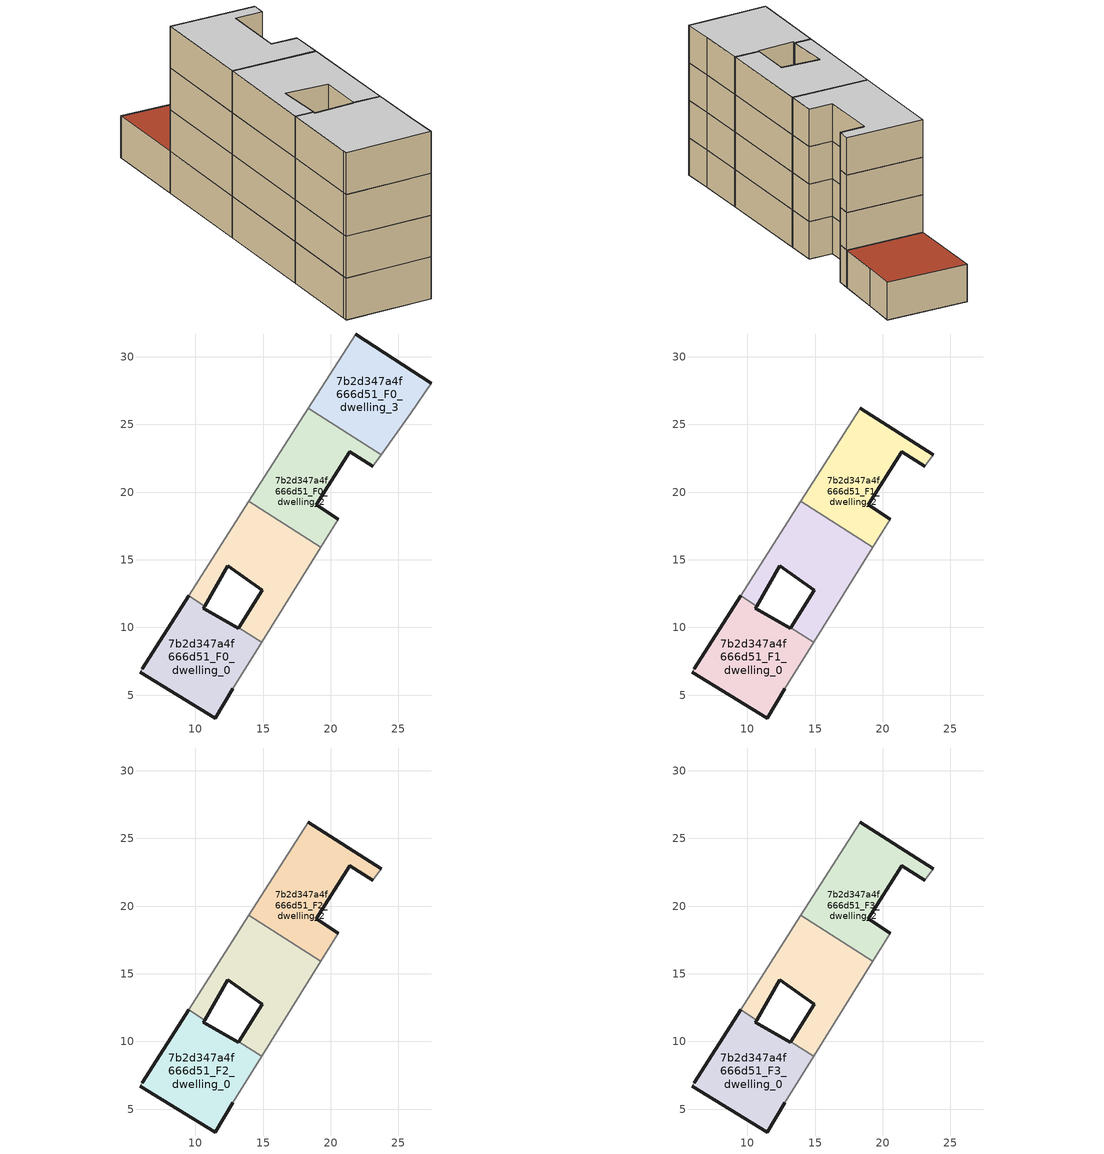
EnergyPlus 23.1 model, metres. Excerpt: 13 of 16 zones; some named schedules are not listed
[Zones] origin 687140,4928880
7b2d347a4f666d51_F0_dwelling_0
 floor ground (EU_floor_Construction): 12.78,5.48 14.9,8.89 13.19,9.98 13.17,9.95 10.58,11.43 10.67,11.58 9.5,12.33 6.06,6.94 5.91,6.68 11.47,3.31 z0
 wall outside (EU_wall_Construction): 6.06,6.94 9.5,12.33 / 10.67,11.58 10.58,11.43 13.17,9.95 13.19,9.98 / 12.78,5.48 11.47,3.31 5.91,6.68 z0:3
 wall adiabatic (EU_wall_Construction): 5.91,6.68 6.06,6.94 / 14.9,8.89 12.78,5.48 z0:3
 wall to 7b2d347a4f666d51_F0_dwelling_1 (EU_wall_Construction): 9.5,12.33 10.67,11.58 / 13.19,9.98 14.9,8.89 z0:3
7b2d347a4f666d51_F0_dwelling_1
 floor ground (EU_floor_Construction): 14.9,8.89 19.27,15.93 13.95,19.32 9.5,12.33 10.67,11.58 12.4,14.58 14.94,12.76 13.19,9.98 z0
 wall outside (EU_wall_Construction): 13.19,9.98 14.94,12.76 12.4,14.58 10.67,11.58 z0:3
 wall adiabatic (EU_wall_Construction): 9.5,12.33 13.95,19.32 / 19.27,15.93 14.9,8.89 z0:3
 wall to 7b2d347a4f666d51_F0_dwelling_2 (EU_wall_Construction): 13.95,19.32 19.27,15.93 z0:3
7b2d347a4f666d51_F0_dwelling_2
 floor ground (EU_floor_Construction): 20.56,18 18.94,19.07 21.42,22.98 23.11,21.9 23.73,22.77 18.34,26.2 13.95,19.32 19.27,15.93 z0
 wall outside (EU_wall_Construction): 23.11,21.9 21.42,22.98 18.94,19.07 20.56,18 z0:3
 wall adiabatic (EU_wall_Construction): 20.56,18 19.27,15.93 / 13.95,19.32 18.34,26.2 / 23.73,22.77 23.11,21.9 z0:3
 wall to 7b2d347a4f666d51_F0_dwelling_3 (EU_wall_Construction): 18.34,26.2 23.73,22.77 z0:3
7b2d347a4f666d51_F0_dwelling_3
 floor ground (EU_floor_Construction): 25.89,25.84 27.44,28.05 21.83,31.69 18.34,26.2 23.73,22.77 z0
 wall outside (EU_wall_Construction): 21.83,31.69 27.44,28.05 z0:3
 wall adiabatic (EU_wall_Construction): 18.34,26.2 21.83,31.69 / 27.44,28.05 25.89,25.84 23.73,22.77 z0:3
 roof outside (EU_roof_Construction): 27.44,28.05 25.89,25.84 23.73,22.77 18.34,26.2 21.83,31.69 z3
7b2d347a4f666d51_F1_dwelling_0
 floor to 7b2d347a4f666d51_F0_dwelling_0 (EU_floor_Construction): 12.77,5.48 14.9,8.89 13.19,9.98 13.17,9.95 10.58,11.43 10.67,11.58 9.5,12.33 6.06,6.94 5.9,6.68 11.47,3.31 z3
 wall outside (EU_wall_Construction): 6.06,6.94 9.5,12.33 / 10.67,11.58 10.58,11.43 13.17,9.95 13.19,9.98 / 12.78,5.48 11.47,3.31 5.91,6.68 z3:6
 wall adiabatic (EU_wall_Construction): 5.91,6.68 6.06,6.94 / 14.9,8.89 12.78,5.48 z3:6
 wall to 7b2d347a4f666d51_F1_dwelling_1 (EU_wall_Construction): 9.5,12.33 10.67,11.58 / 13.19,9.98 14.9,8.89 z3:6
7b2d347a4f666d51_F1_dwelling_1
 floor to 7b2d347a4f666d51_F0_dwelling_1 (EU_floor_Construction): 14.9,8.89 19.27,15.93 13.95,19.32 9.5,12.33 10.67,11.58 12.4,14.58 14.94,12.76 13.19,9.98 z3
 wall outside (EU_wall_Construction): 13.19,9.98 14.94,12.76 12.4,14.58 10.67,11.58 z3:6
 wall adiabatic (EU_wall_Construction): 9.5,12.33 13.95,19.32 / 19.27,15.93 14.9,8.89 z3:6
 wall to 7b2d347a4f666d51_F1_dwelling_2 (EU_wall_Construction): 13.95,19.32 19.27,15.93 z3:6
7b2d347a4f666d51_F1_dwelling_2
 floor to 7b2d347a4f666d51_F0_dwelling_2 (EU_floor_Construction): 20.55,18 18.94,19.07 21.42,22.98 23.11,21.9 23.73,22.77 18.34,26.2 13.95,19.32 19.27,15.93 z3
 wall outside (EU_wall_Construction): 18.34,26.2 23.73,22.77 / 23.11,21.9 21.42,22.98 18.94,19.07 20.56,18 z3:6
 wall adiabatic (EU_wall_Construction): 20.56,18 19.27,15.93 / 13.95,19.32 18.34,26.2 / 23.73,22.77 23.11,21.9 z3:6
7b2d347a4f666d51_F2_dwelling_0
 floor to 7b2d347a4f666d51_F1_dwelling_0 (EU_floor_Construction): 12.77,5.48 14.9,8.89 13.19,9.98 13.17,9.95 10.58,11.43 10.67,11.58 9.5,12.33 6.06,6.94 5.9,6.68 11.47,3.31 z6
 wall outside (EU_wall_Construction): 6.06,6.94 9.5,12.33 / 10.67,11.58 10.58,11.43 13.17,9.95 13.19,9.98 / 12.78,5.48 11.47,3.31 5.91,6.68 z6:9
 wall adiabatic (EU_wall_Construction): 5.91,6.68 6.06,6.94 / 14.9,8.89 12.78,5.48 z6:9
 wall to 7b2d347a4f666d51_F2_dwelling_1 (EU_wall_Construction): 9.5,12.33 10.67,11.58 / 13.19,9.98 14.9,8.89 z6:9
7b2d347a4f666d51_F2_dwelling_1
 floor to 7b2d347a4f666d51_F1_dwelling_1 (EU_floor_Construction): 14.9,8.89 19.27,15.93 13.95,19.32 9.5,12.33 10.67,11.58 12.4,14.58 14.94,12.76 13.19,9.98 z6
 wall outside (EU_wall_Construction): 13.19,9.98 14.94,12.76 12.4,14.58 10.67,11.58 z6:9
 wall adiabatic (EU_wall_Construction): 9.5,12.33 13.95,19.32 / 19.27,15.93 14.9,8.89 z6:9
 wall to 7b2d347a4f666d51_F2_dwelling_2 (EU_wall_Construction): 13.95,19.32 19.27,15.93 z6:9
7b2d347a4f666d51_F2_dwelling_2
 floor to 7b2d347a4f666d51_F1_dwelling_2 (EU_floor_Construction): 20.55,18 18.94,19.07 21.42,22.98 23.11,21.9 23.73,22.77 18.34,26.2 13.95,19.32 19.27,15.93 z6
 wall outside (EU_wall_Construction): 18.34,26.2 23.73,22.77 / 23.11,21.9 21.42,22.98 18.94,19.07 20.56,18 z6:9
 wall adiabatic (EU_wall_Construction): 20.56,18 19.27,15.93 / 13.95,19.32 18.34,26.2 / 23.73,22.77 23.11,21.9 z6:9
7b2d347a4f666d51_F3_dwelling_0
 floor to 7b2d347a4f666d51_F2_dwelling_0 (EU_floor_Construction): 12.77,5.48 14.9,8.89 13.19,9.98 13.17,9.95 10.58,11.43 10.67,11.58 9.5,12.33 6.06,6.94 5.9,6.68 11.47,3.31 z9
 wall outside (EU_wall_Construction): 6.06,6.94 9.5,12.33 / 10.67,11.58 10.58,11.43 13.17,9.95 13.19,9.98 / 12.78,5.48 11.47,3.31 5.91,6.68 z9:12
 wall adiabatic (EU_wall_Construction): 5.91,6.68 6.06,6.94 / 14.9,8.89 12.78,5.48 z9:12
 wall to 7b2d347a4f666d51_F3_dwelling_1 (EU_wall_Construction): 9.5,12.33 10.67,11.58 / 13.19,9.98 14.9,8.89 z9:12
 ceiling to 7b2d347a4f666d51_F4_dwelling_0 (EU_floor_Construction): 13.19,9.98 14.9,8.89 12.77,5.48 11.47,3.31 5.9,6.68 6.06,6.94 9.5,12.33 10.67,11.58 10.58,11.43 13.17,9.95 z12
7b2d347a4f666d51_F3_dwelling_1
 floor to 7b2d347a4f666d51_F2_dwelling_1 (EU_floor_Construction): 14.9,8.89 19.27,15.93 13.95,19.32 9.5,12.33 10.67,11.58 12.4,14.58 14.94,12.76 13.19,9.98 z9
 wall outside (EU_wall_Construction): 13.19,9.98 14.94,12.76 12.4,14.58 10.67,11.58 z9:12
 wall adiabatic (EU_wall_Construction): 9.5,12.33 13.95,19.32 / 19.27,15.93 14.9,8.89 z9:12
 wall to 7b2d347a4f666d51_F3_dwelling_2 (EU_wall_Construction): 13.95,19.32 19.27,15.93 z9:12
 ceiling to 7b2d347a4f666d51_F4_dwelling_1 (EU_floor_Construction): 19.27,15.93 14.9,8.89 13.19,9.98 14.94,12.76 12.4,14.58 10.67,11.58 9.5,12.33 13.95,19.32 z12
7b2d347a4f666d51_F3_dwelling_2
 floor to 7b2d347a4f666d51_F2_dwelling_2 (EU_floor_Construction): 20.55,18 18.94,19.07 21.42,22.98 23.11,21.9 23.73,22.77 18.34,26.2 13.95,19.32 19.27,15.93 z9
 wall outside (EU_wall_Construction): 18.34,26.2 23.73,22.77 / 23.11,21.9 21.42,22.98 18.94,19.07 20.56,18 z9:12
 wall adiabatic (EU_wall_Construction): 20.56,18 19.27,15.93 / 13.95,19.32 18.34,26.2 / 23.73,22.77 23.11,21.9 z9:12
 ceiling to 7b2d347a4f666d51_F4_dwelling_2 (EU_floor_Construction): 23.73,22.77 23.11,21.9 21.42,22.98 18.94,19.07 20.55,18 19.27,15.93 13.95,19.32 18.34,26.2 z12
[Building]
EU S2 Campaign: North Axis=0; Terrain=City; Solar Distribution=FullExterior
[Site:Location]
Bologna: Latitude=44.5; Longitude=11.25; Time Zone=1; Elevation=37
[SizingPeriod:WeatherFileDays]
AnnualSizingPeriod: Begin Month=1; Begin Day of Month=1; End Month=12; End Day of Month=31; Day of Week for Start Day=Monday; Use Weather File Daylight Saving Period=No; Use Weather File Rain and Snow Indicators=No
[MATERIAL]
EU_InternalMass_Material: Roughness=MediumRough; Thickness=0.1; Conductivity=1; Density=1800; Specific Heat=900; Thermal Absorptance=0.9; Solar Absorptance=0.7; Visible Absorptance=0.7
[MATERIAL:NOMASS] Roughness=MediumRough; Thermal Absorptance=0.9; Solar Absorptance=0.7; Visible Absorptance=0.7
Name | Thermal Resistance
EU_wall_NoMass | 0.905828
EU_roof_NoMass | 0.37593
EU_floor_NoMass | 0.67114
[CONSTRUCTION]
EU_wall_Construction: EU_wall_NoMass
EU_roof_Construction: EU_roof_NoMass
EU_floor_Construction: EU_floor_NoMass
EU_InternalMass_Construction: EU_InternalMass_Material
[ZONE] Type=1; Multiplier=1; Ceiling Height=autocalculate; Floor Area=autocalculate; Part of Total Floor Area=Yes
Name | Volume
7b2d347a4f666d51_F0_dwelling_0; 7b2d347a4f666d51_F0_dwelling_1 | 127.06
7b2d347a4f666d51_F1_dwelling_0; 7b2d347a4f666d51_F2_dwelling_0; 7b2d347a4f666d51_F3_dwelling_0 | 127.059
7b2d347a4f666d51_F1_dwelling_1; 7b2d347a4f666d51_F2_dwelling_1; 7b2d347a4f666d51_F3_dwelling_1 | 127.058
7b2d347a4f666d51_F0_dwelling_2; 7b2d347a4f666d51_F1_dwelling_2; 7b2d347a4f666d51_F2_dwelling_2; 7b2d347a4f666d51_F3_dwelling_2 | 127.046
7b2d347a4f666d51_F0_dwelling_3 | 127.052
[INTERNALMASS] Construction=EU_InternalMass_Construction
Name | Zone or ZoneList | Surface Area
7b2d347a4f666d51_F0_dwelling_0_EU_InternalMass | 7b2d347a4f666d51_F0_dwelling_0 | 42.3514
7b2d347a4f666d51_F0_dwelling_1_EU_InternalMass | 7b2d347a4f666d51_F0_dwelling_1 | 42.3514
7b2d347a4f666d51_F0_dwelling_2_EU_InternalMass | 7b2d347a4f666d51_F0_dwelling_2 | 42.3514
7b2d347a4f666d51_F0_dwelling_3_EU_InternalMass | 7b2d347a4f666d51_F0_dwelling_3 | 42.3514
7b2d347a4f666d51_F1_dwelling_0_EU_InternalMass | 7b2d347a4f666d51_F1_dwelling_0 | 56.4685
7b2d347a4f666d51_F1_dwelling_1_EU_InternalMass | 7b2d347a4f666d51_F1_dwelling_1 | 56.4685
7b2d347a4f666d51_F1_dwelling_2_EU_InternalMass | 7b2d347a4f666d51_F1_dwelling_2 | 56.4685
7b2d347a4f666d51_F2_dwelling_0_EU_InternalMass | 7b2d347a4f666d51_F2_dwelling_0 | 56.4685
7b2d347a4f666d51_F2_dwelling_1_EU_InternalMass | 7b2d347a4f666d51_F2_dwelling_1 | 56.4685
7b2d347a4f666d51_F2_dwelling_2_EU_InternalMass | 7b2d347a4f666d51_F2_dwelling_2 | 56.4685
7b2d347a4f666d51_F3_dwelling_0_EU_InternalMass | 7b2d347a4f666d51_F3_dwelling_0 | 56.4685
7b2d347a4f666d51_F3_dwelling_1_EU_InternalMass | 7b2d347a4f666d51_F3_dwelling_1 | 56.4685
7b2d347a4f666d51_F3_dwelling_2_EU_InternalMass | 7b2d347a4f666d51_F3_dwelling_2 | 56.4685
[OTHEREQUIPMENT] Fuel Type=Electricity; Design Level Calculation Method=Watts/Area; Power per Zone Floor Area=1; Fraction Latent=0; Fraction Radiant=0; Fraction Lost=0; Carbon Dioxide Generation Rate=0; EndUse Subcategory=EU_Step8_InternalGains
Name | Zone or ZoneList or Space or SpaceList | Schedule
EU_Step8_InternalGain_7b2d347a4f666d51_F0_dwelling_0_f000 | 7b2d347a4f666d51_F0_dwelling_0 | EU_Step8_GainSchedule_7b2d347a4f666d51_F0_dwelling_0_f000
EU_Step8_InternalGain_7b2d347a4f666d51_F0_dwelling_1_f000 | 7b2d347a4f666d51_F0_dwelling_1 | EU_Step8_GainSchedule_7b2d347a4f666d51_F0_dwelling_1_f000
EU_Step8_InternalGain_7b2d347a4f666d51_F0_dwelling_2_f000 | 7b2d347a4f666d51_F0_dwelling_2 | EU_Step8_GainSchedule_7b2d347a4f666d51_F0_dwelling_2_f000
EU_Step8_InternalGain_7b2d347a4f666d51_F0_dwelling_3_f000 | 7b2d347a4f666d51_F0_dwelling_3 | EU_Step8_GainSchedule_7b2d347a4f666d51_F0_dwelling_3_f000
EU_Step8_InternalGain_7b2d347a4f666d51_F1_dwelling_0_f000 | 7b2d347a4f666d51_F1_dwelling_0 | EU_Step8_GainSchedule_7b2d347a4f666d51_F1_dwelling_0_f000
EU_Step8_InternalGain_7b2d347a4f666d51_F1_dwelling_1_f000 | 7b2d347a4f666d51_F1_dwelling_1 | EU_Step8_GainSchedule_7b2d347a4f666d51_F1_dwelling_1_f000
EU_Step8_InternalGain_7b2d347a4f666d51_F1_dwelling_2_f000 | 7b2d347a4f666d51_F1_dwelling_2 | EU_Step8_GainSchedule_7b2d347a4f666d51_F1_dwelling_2_f000
EU_Step8_InternalGain_7b2d347a4f666d51_F2_dwelling_0_f000 | 7b2d347a4f666d51_F2_dwelling_0 | EU_Step8_GainSchedule_7b2d347a4f666d51_F2_dwelling_0_f000
EU_Step8_InternalGain_7b2d347a4f666d51_F2_dwelling_1_f000 | 7b2d347a4f666d51_F2_dwelling_1 | EU_Step8_GainSchedule_7b2d347a4f666d51_F2_dwelling_1_f000
EU_Step8_InternalGain_7b2d347a4f666d51_F2_dwelling_2_f000 | 7b2d347a4f666d51_F2_dwelling_2 | EU_Step8_GainSchedule_7b2d347a4f666d51_F2_dwelling_2_f000
EU_Step8_InternalGain_7b2d347a4f666d51_F3_dwelling_0_f000 | 7b2d347a4f666d51_F3_dwelling_0 | EU_Step8_GainSchedule_7b2d347a4f666d51_F3_dwelling_0_f000
EU_Step8_InternalGain_7b2d347a4f666d51_F3_dwelling_1_f000 | 7b2d347a4f666d51_F3_dwelling_1 | EU_Step8_GainSchedule_7b2d347a4f666d51_F3_dwelling_1_f000
EU_Step8_InternalGain_7b2d347a4f666d51_F3_dwelling_2_f000 | 7b2d347a4f666d51_F3_dwelling_2 | EU_Step8_GainSchedule_7b2d347a4f666d51_F3_dwelling_2_f000
[ZONEVENTILATION:DESIGNFLOWRATE] Schedule=EU_AlwaysOn; Design Flow Rate Calculation Method=AirChanges/Hour; Air Changes per Hour=0.73129; Ventilation Type=Natural; Fan Pressure Rise=0; Fan Total Efficiency=1; Constant Term Coefficient=1; Temperature Term Coefficient=0; Velocity Term Coefficient=0; Velocity Squared Term Coefficient=0; Minimum Indoor Temperature=-100; Maximum Indoor Temperature=100; Delta Temperature=-100; Minimum Outdoor Temperature=-100; Maximum Outdoor Temperature=100; Maximum Wind Speed=40
Name | Zone or ZoneList or Space or SpaceList
EU_ConstantAir_7b2d347a4f666d51_F0_dwelling_0 | 7b2d347a4f666d51_F0_dwelling_0
EU_ConstantAir_7b2d347a4f666d51_F0_dwelling_1 | 7b2d347a4f666d51_F0_dwelling_1
EU_ConstantAir_7b2d347a4f666d51_F0_dwelling_2 | 7b2d347a4f666d51_F0_dwelling_2
EU_ConstantAir_7b2d347a4f666d51_F0_dwelling_3 | 7b2d347a4f666d51_F0_dwelling_3
EU_ConstantAir_7b2d347a4f666d51_F1_dwelling_0 | 7b2d347a4f666d51_F1_dwelling_0
EU_ConstantAir_7b2d347a4f666d51_F1_dwelling_1 | 7b2d347a4f666d51_F1_dwelling_1
EU_ConstantAir_7b2d347a4f666d51_F1_dwelling_2 | 7b2d347a4f666d51_F1_dwelling_2
EU_ConstantAir_7b2d347a4f666d51_F2_dwelling_0 | 7b2d347a4f666d51_F2_dwelling_0
EU_ConstantAir_7b2d347a4f666d51_F2_dwelling_1 | 7b2d347a4f666d51_F2_dwelling_1
EU_ConstantAir_7b2d347a4f666d51_F2_dwelling_2 | 7b2d347a4f666d51_F2_dwelling_2
EU_ConstantAir_7b2d347a4f666d51_F3_dwelling_0 | 7b2d347a4f666d51_F3_dwelling_0
EU_ConstantAir_7b2d347a4f666d51_F3_dwelling_1 | 7b2d347a4f666d51_F3_dwelling_1
EU_ConstantAir_7b2d347a4f666d51_F3_dwelling_2 | 7b2d347a4f666d51_F3_dwelling_2
[HVACTEMPLATE:THERMOSTAT] Constant Heating Setpoint=20; Constant Cooling Setpoint=50
EU_HeatOnly_7b2d347a4f666d51_F0_dwelling_0; EU_HeatOnly_7b2d347a4f666d51_F0_dwelling_1; EU_HeatOnly_7b2d347a4f666d51_F0_dwelling_2; EU_HeatOnly_7b2d347a4f666d51_F0_dwelling_3; EU_HeatOnly_7b2d347a4f666d51_F1_dwelling_0; EU_HeatOnly_7b2d347a4f666d51_F1_dwelling_1; EU_HeatOnly_7b2d347a4f666d51_F1_dwelling_2; EU_HeatOnly_7b2d347a4f666d51_F2_dwelling_0; EU_HeatOnly_7b2d347a4f666d51_F2_dwelling_1; EU_HeatOnly_7b2d347a4f666d51_F2_dwelling_2; EU_HeatOnly_7b2d347a4f666d51_F3_dwelling_0; EU_HeatOnly_7b2d347a4f666d51_F3_dwelling_1; EU_HeatOnly_7b2d347a4f666d51_F3_dwelling_2; EU_HeatOnly_7b2d347a4f666d51_F4_dwelling_0; EU_HeatOnly_7b2d347a4f666d51_F4_dwelling_1; EU_HeatOnly_7b2d347a4f666d51_F4_dwelling_2
[HVACTEMPLATE:ZONE:IDEALLOADSAIRSYSTEM] System Availability Schedule=EU_AlwaysOn; Maximum Heating Supply Air Temperature=50; Minimum Cooling Supply Air Temperature=13; Maximum Heating Supply Air Humidity Ratio=0.0156; Minimum Cooling Supply Air Humidity Ratio=0.0077; Heating Limit=NoLimit; Cooling Limit=NoLimit; Heating Availability Schedule=EU_AlwaysOn; Cooling Availability Schedule=EU_CoolingOff; Dehumidification Control Type=ConstantSensibleHeatRatio; Cooling Sensible Heat Ratio=0.7; Dehumidification Setpoint=60; Humidification Control Type=None; Humidification Setpoint=30; Outdoor Air Method=None; Outdoor Air Flow Rate per Person=0.00944; Outdoor Air Flow Rate per Zone Floor Area=0; Outdoor Air Flow Rate per Zone=0; Demand Controlled Ventilation Type=None; Outdoor Air Economizer Type=NoEconomizer; Heat Recovery Type=None; Sensible Heat Recovery Effectiveness=0.7; Latent Heat Recovery Effectiveness=0.65
Name | Template Thermostat
7b2d347a4f666d51_F0_dwelling_0 | EU_HeatOnly_7b2d347a4f666d51_F0_dwelling_0
7b2d347a4f666d51_F0_dwelling_1 | EU_HeatOnly_7b2d347a4f666d51_F0_dwelling_1
7b2d347a4f666d51_F0_dwelling_2 | EU_HeatOnly_7b2d347a4f666d51_F0_dwelling_2
7b2d347a4f666d51_F0_dwelling_3 | EU_HeatOnly_7b2d347a4f666d51_F0_dwelling_3
7b2d347a4f666d51_F1_dwelling_0 | EU_HeatOnly_7b2d347a4f666d51_F1_dwelling_0
7b2d347a4f666d51_F1_dwelling_1 | EU_HeatOnly_7b2d347a4f666d51_F1_dwelling_1
7b2d347a4f666d51_F1_dwelling_2 | EU_HeatOnly_7b2d347a4f666d51_F1_dwelling_2
7b2d347a4f666d51_F2_dwelling_0 | EU_HeatOnly_7b2d347a4f666d51_F2_dwelling_0
7b2d347a4f666d51_F2_dwelling_1 | EU_HeatOnly_7b2d347a4f666d51_F2_dwelling_1
7b2d347a4f666d51_F2_dwelling_2 | EU_HeatOnly_7b2d347a4f666d51_F2_dwelling_2
7b2d347a4f666d51_F3_dwelling_0 | EU_HeatOnly_7b2d347a4f666d51_F3_dwelling_0
7b2d347a4f666d51_F3_dwelling_1 | EU_HeatOnly_7b2d347a4f666d51_F3_dwelling_1
7b2d347a4f666d51_F3_dwelling_2 | EU_HeatOnly_7b2d347a4f666d51_F3_dwelling_2
[SIZING:ZONE] Zone Cooling Design Supply Air Temperature Input Method=SupplyAirTemperature; Zone Cooling Design Supply Air Temperature=13; Zone Heating Design Supply Air Temperature Input Method=SupplyAirTemperature; Zone Heating Design Supply Air Temperature=50; Zone Cooling Design Supply Air Humidity Ratio=0.008; Zone Heating Design Supply Air Humidity Ratio=0.008; Cooling Design Air Flow Method=DesignDay; Cooling Design Air Flow Rate=0; Cooling Minimum Air Flow per Zone Floor Area=0.000762; Cooling Minimum Air Flow=0; Cooling Minimum Air Flow Fraction=0.2; Heating Design Air Flow Method=DesignDay; Heating Design Air Flow Rate=0; Heating Maximum Air Flow per Zone Floor Area=0.002032; Heating Maximum Air Flow=0.141576; Heating Maximum Air Flow Fraction=0.3; Account for Dedicated Outdoor Air System=No; Dedicated Outdoor Air System Control Strategy=NeutralSupplyAir; Dedicated Outdoor Air Low Setpoint Temperature for Design=autosize; Dedicated Outdoor Air High Setpoint Temperature for Design=autosize; Zone Load Sizing Method=Sensible Load Only No Latent Load; Zone Latent Cooling Design Supply Air Humidity Ratio Input Method=HumidityRatioDifference; Zone Cooling Design Supply Air Humidity Ratio Difference=0.005; Zone Latent Heating Design Supply Air Humidity Ratio Input Method=HumidityRatioDifference; Zone Humidification Design Supply Air Humidity Ratio Difference=0.005
7b2d347a4f666d51_F0_dwelling_0; 7b2d347a4f666d51_F0_dwelling_1; 7b2d347a4f666d51_F0_dwelling_2; 7b2d347a4f666d51_F0_dwelling_3; 7b2d347a4f666d51_F1_dwelling_0; 7b2d347a4f666d51_F1_dwelling_1; 7b2d347a4f666d51_F1_dwelling_2; 7b2d347a4f666d51_F2_dwelling_0; 7b2d347a4f666d51_F2_dwelling_1
